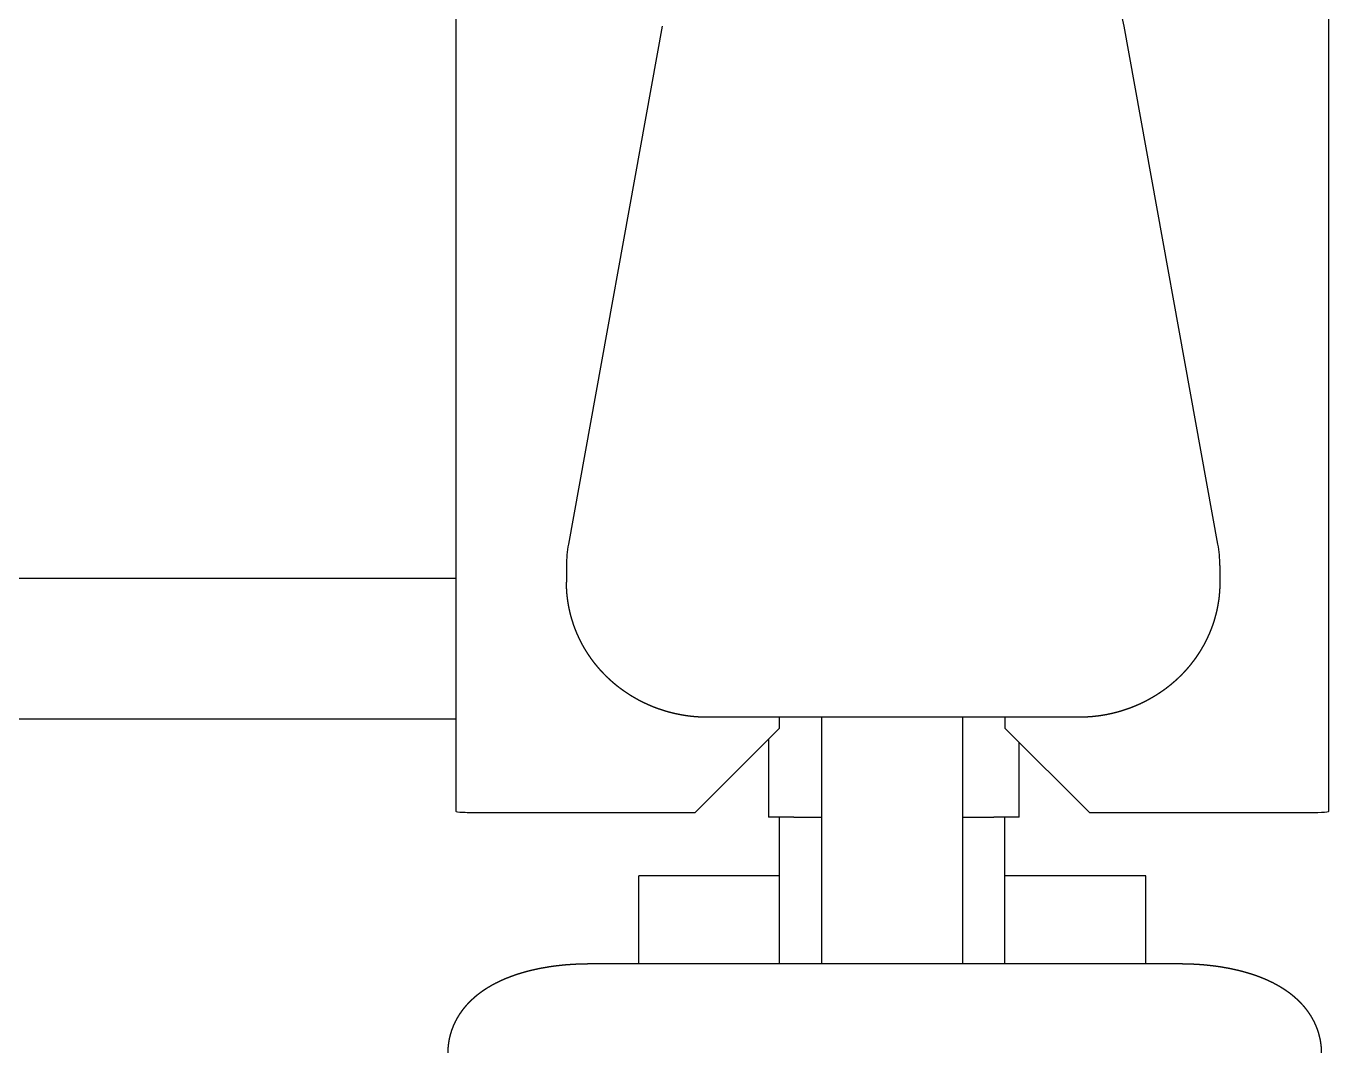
# Model space of a CAD drawing. Header units: millimetres. Extents: x -396 to 32754, y 354 to 22128.
# Drawn here: x 20238.6 to 20701.2, y 2004.2 to 2369 of the extents above; entities that cross this region are included whole.
import ezdxf

# ---------------------------------------------------------------- set-up
doc = ezdxf.new("R2010")
doc.units = ezdxf.units.MM
doc.layers.add('equipments', color=250, linetype='Continuous')
doc.layers.add('furniture', color=26, linetype='Continuous')

# ---------------------------------------------------------------- blocks, each defined once
blk = doc.blocks.new('Fit22')
at = {"layer": 'equipments'}
for p, q in [((-155, 1675.74), (-155, 996.67)), ((155, 996.67), (155, 1675.74)), ((-81.66, 1275.61), (-115, 1091.51)), ((115.6, 1091.51), (82.26, 1275.61)), ((-115.68, 1083.94), (-115.68, 1078.08)), ((116.28, 1083.94), (116.28, 1078.08)), ((-754, 1079.53), (-155, 1079.53)), ((-754, 1029.53), (-155, 1029.53)), ((66.28, 1030.07), (-65.68, 1030.07)), ((-40, 1026.15), (-40, 1030.07)), ((-25, 942.54), (-25, 1030.07)), ((25, 942.54), (25, 1030.07)), ((40, 1030.07), (40, 1026.15)), ((-40, 1026.15), (-70, 996.2)), ((70, 996.2), (40, 1026.15)), ((-44, 1022.16), (-44, 994.53)), ((45, 994.53), (45, 1021.16)), ((-146, 996.2), (-70, 996.2)), ((-35, 994.53), (-44, 994.53)), ((-40, 956.74), (-40, 994.53)), ((-35, 994.53), (-25, 994.53)), ((25, 994.53), (36, 994.53)), ((45, 994.53), (36, 994.53)), ((40, 956.74), (40, 994.53)), ((70, 996.2), (146, 996.2)), ((-40, 973.72), (-90, 973.72)), ((-90, 942.54), (-90, 973.72)), ((90, 973.72), (40, 973.72)), ((90, 942.54), (90, 973.72)), ((-40, 942.54), (-40, 956.74)), ((40, 942.54), (40, 956.74)), ((-107.71, 942.54), (102.29, 942.54))]:
    blk.add_line(p, q, dxfattribs=at)
for centre, major_axis, ratio, start_param, end_param in [((32.94, 1268.04), (50, 0), 0.920505, 0.165149, 1.570796), ((-65.68, 1083.94), (50, 0), 0.920505, 2.976444, 3.141593), ((66.28, 1083.94), (50, 0), 0.920505, 0, 0.165149), ((-146, 996.67), (9, 0), 0.052336, -3.141593, -1.570796), ((146, 996.67), (9, 0), 0.052336, -1.570796, 0)]:
    blk.add_ellipse(centre, major_axis=major_axis, ratio=ratio, start_param=start_param, end_param=end_param, dxfattribs=at)
for points in [[(-115.68, 1077.83), (-115.68, 1078.08)], [(-115.67, 1077.59), (-115.68, 1077.83)], [(116.28, 1078.08), (116.27, 1077.33)], [(-115.66, 1076.82), (-115.67, 1077.59)], [(-115.63, 1076.06), (-115.66, 1076.82)], [(-115.59, 1075.3), (-115.63, 1076.06)], [(-115.54, 1074.54), (-115.59, 1075.3)], [(-115.48, 1073.78), (-115.54, 1074.54)], [(-115.4, 1073.02), (-115.48, 1073.78)], [(116.06, 1073.57), (115.98, 1072.82)], [(116.12, 1074.32), (116.06, 1073.57)], [(116.18, 1075.07), (116.12, 1074.32)], [(116.22, 1075.82), (116.18, 1075.07)], [(116.25, 1076.57), (116.22, 1075.82)], [(116.27, 1077.33), (116.25, 1076.57)], [(-115.31, 1072.26), (-115.4, 1073.02)], [(-115.21, 1071.5), (-115.31, 1072.26)], [(-115.09, 1070.75), (-115.21, 1071.5)], [(-114.96, 1070), (-115.09, 1070.75)], [(-114.83, 1069.25), (-114.96, 1070)], [(-114.67, 1068.5), (-114.83, 1069.25)], [(-114.51, 1067.76), (-114.67, 1068.5)], [(115.4, 1069.11), (115.25, 1068.37)], [(115.54, 1069.85), (115.4, 1069.11)], [(115.67, 1070.59), (115.54, 1069.85)], [(115.78, 1071.33), (115.67, 1070.59)], [(115.89, 1072.07), (115.78, 1071.33)], [(115.98, 1072.82), (115.89, 1072.07)], [(-114.33, 1067.02), (-114.51, 1067.76)], [(-114.15, 1066.28), (-114.33, 1067.02)], [(-113.95, 1065.54), (-114.15, 1066.28)], [(-113.73, 1064.81), (-113.95, 1065.54)], [(-113.51, 1064.09), (-113.73, 1064.81)], [(-113.27, 1063.36), (-113.51, 1064.09)], [(114.09, 1064.02), (113.86, 1063.31)], [(114.31, 1064.74), (114.09, 1064.02)], [(114.52, 1065.46), (114.31, 1064.74)], [(114.72, 1066.18), (114.52, 1065.46)], [(114.91, 1066.91), (114.72, 1066.18)], [(115.08, 1067.64), (114.91, 1066.91)], [(115.25, 1068.37), (115.08, 1067.64)], [(-113.03, 1062.65), (-113.27, 1063.36)], [(-112.76, 1061.91), (-113.03, 1062.65)], [(-112.48, 1061.18), (-112.76, 1061.91)], [(-112.19, 1060.45), (-112.48, 1061.18)], [(-111.89, 1059.73), (-112.19, 1060.45)], [(-111.57, 1059.01), (-111.89, 1059.73)], [(112.51, 1059.77), (112.2, 1059.08)], [(112.8, 1060.47), (112.51, 1059.77)], [(113.08, 1061.17), (112.8, 1060.47)], [(113.35, 1061.88), (113.08, 1061.17)], [(113.61, 1062.59), (113.35, 1061.88)], [(113.86, 1063.31), (113.61, 1062.59)], [(-111.24, 1058.3), (-111.57, 1059.01)], [(-110.91, 1057.6), (-111.24, 1058.3)], [(-110.56, 1056.9), (-110.91, 1057.6)], [(-110.2, 1056.21), (-110.56, 1056.9)], [(-109.82, 1055.52), (-110.2, 1056.21)], [(-109.44, 1054.84), (-109.82, 1055.52)], [(-109.05, 1054.17), (-109.44, 1054.84)], [(110.15, 1055.04), (109.77, 1054.38)], [(110.52, 1055.69), (110.15, 1055.04)], [(110.88, 1056.36), (110.52, 1055.69)], [(111.22, 1057.03), (110.88, 1056.36)], [(111.56, 1057.71), (111.22, 1057.03)], [(111.89, 1058.39), (111.56, 1057.71)], [(112.2, 1059.08), (111.89, 1058.39)], [(-108.64, 1053.51), (-109.05, 1054.17)], [(-108.23, 1052.85), (-108.64, 1053.51)], [(-107.8, 1052.2), (-108.23, 1052.85)], [(-107.37, 1051.56), (-107.8, 1052.2)], [(-106.92, 1050.92), (-107.37, 1051.56)], [(-106.47, 1050.29), (-106.92, 1050.92)], [(-106, 1049.67), (-106.47, 1050.29)], [(106.85, 1050.01), (106.38, 1049.39)], [(107.3, 1050.61), (106.85, 1050.01)], [(107.74, 1051.22), (107.3, 1050.61)], [(108.16, 1051.84), (107.74, 1051.22)], [(108.58, 1052.47), (108.16, 1051.84)], [(108.99, 1053.1), (108.58, 1052.47)], [(109.39, 1053.74), (108.99, 1053.1)], [(109.77, 1054.38), (109.39, 1053.74)], [(-105.53, 1049.06), (-106, 1049.67)], [(-105.04, 1048.46), (-105.53, 1049.06)], [(-104.55, 1047.86), (-105.04, 1048.46)], [(-104.05, 1047.28), (-104.55, 1047.86)], [(-103.53, 1046.7), (-104.05, 1047.28)], [(-103.01, 1046.13), (-103.53, 1046.7)], [(-102.48, 1045.57), (-103.01, 1046.13)], [(-101.95, 1045.02), (-102.48, 1045.57)], [(103.37, 1045.87), (102.84, 1045.31)], [(103.9, 1046.44), (103.37, 1045.87)], [(104.41, 1047.01), (103.9, 1046.44)], [(104.92, 1047.59), (104.41, 1047.01)], [(105.42, 1048.18), (104.92, 1047.59)], [(105.91, 1048.78), (105.42, 1048.18)], [(106.38, 1049.39), (105.91, 1048.78)], [(-101.4, 1044.47), (-101.95, 1045.02)], [(-100.85, 1043.94), (-101.4, 1044.47)], [(-100.29, 1043.41), (-100.85, 1043.94)], [(-99.72, 1042.9), (-100.29, 1043.41)], [(-99.14, 1042.39), (-99.72, 1042.9)], [(-98.55, 1041.89), (-99.14, 1042.39)], [(-97.96, 1041.4), (-98.55, 1041.89)], [(-97.36, 1040.93), (-97.96, 1041.4)], [(-96.76, 1040.46), (-97.36, 1040.93)], [(97.69, 1040.71), (97.08, 1040.24)], [(98.29, 1041.18), (97.69, 1040.71)], [(98.88, 1041.67), (98.29, 1041.18)], [(99.47, 1042.16), (98.88, 1041.67)], [(100.05, 1042.66), (99.47, 1042.16)], [(100.63, 1043.17), (100.05, 1042.66)], [(101.19, 1043.69), (100.63, 1043.17)], [(101.75, 1044.22), (101.19, 1043.69)], [(102.3, 1044.76), (101.75, 1044.22)], [(102.84, 1045.31), (102.3, 1044.76)], [(-96.15, 1040), (-96.76, 1040.46)], [(-95.53, 1039.55), (-96.15, 1040)], [(-94.9, 1039.11), (-95.53, 1039.55)], [(-94.27, 1038.68), (-94.9, 1039.11)], [(-93.63, 1038.26), (-94.27, 1038.68)], [(-92.99, 1037.85), (-93.63, 1038.26)], [(-92.34, 1037.45), (-92.99, 1037.85)], [(-91.68, 1037.06), (-92.34, 1037.45)], [(-91.02, 1036.68), (-91.68, 1037.06)], [(-90.36, 1036.31), (-91.02, 1036.68)], [(-89.68, 1035.95), (-90.36, 1036.31)], [(90.65, 1036.15), (89.98, 1035.79)], [(91.32, 1036.51), (90.65, 1036.15)], [(91.98, 1036.89), (91.32, 1036.51)], [(92.64, 1037.27), (91.98, 1036.89)], [(93.29, 1037.67), (92.64, 1037.27)], [(93.94, 1038.07), (93.29, 1037.67)], [(94.58, 1038.49), (93.94, 1038.07)], [(95.21, 1038.91), (94.58, 1038.49)], [(95.84, 1039.35), (95.21, 1038.91)], [(96.46, 1039.79), (95.84, 1039.35)], [(97.08, 1040.24), (96.46, 1039.79)], [(-89.01, 1035.61), (-89.68, 1035.95)], [(-88.33, 1035.27), (-89.01, 1035.61)], [(-87.64, 1034.94), (-88.33, 1035.27)], [(-86.95, 1034.62), (-87.64, 1034.94)], [(-86.26, 1034.32), (-86.95, 1034.62)], [(-85.56, 1034.02), (-86.26, 1034.32)], [(-84.86, 1033.73), (-85.56, 1034.02)], [(-84.15, 1033.46), (-84.86, 1033.73)], [(-83.44, 1033.19), (-84.15, 1033.46)], [(-82.73, 1032.94), (-83.44, 1033.19)], [(-82.01, 1032.7), (-82.73, 1032.94)], [(-81.29, 1032.46), (-82.01, 1032.7)], [(-80.57, 1032.24), (-81.29, 1032.46)], [(-79.84, 1032.03), (-80.57, 1032.24)], [(-79.11, 1031.83), (-79.84, 1032.03)], [(-78.38, 1031.64), (-79.11, 1031.83)], [(-77.64, 1031.46), (-78.38, 1031.64)], [(-76.91, 1031.29), (-77.64, 1031.46)], [(78.64, 1031.55), (77.91, 1031.38)], [(79.37, 1031.74), (78.64, 1031.55)], [(80.11, 1031.93), (79.37, 1031.74)], [(80.83, 1032.14), (80.11, 1031.93)], [(81.56, 1032.36), (80.83, 1032.14)], [(82.28, 1032.59), (81.56, 1032.36)], [(83, 1032.83), (82.28, 1032.59)], [(83.71, 1033.07), (83, 1032.83)], [(84.43, 1033.33), (83.71, 1033.07)], [(85.13, 1033.6), (84.43, 1033.33)], [(85.84, 1033.89), (85.13, 1033.6)], [(86.54, 1034.18), (85.84, 1033.89)], [(87.23, 1034.48), (86.54, 1034.18)], [(87.93, 1034.79), (87.23, 1034.48)], [(88.61, 1035.12), (87.93, 1034.79)], [(89.3, 1035.45), (88.61, 1035.12)], [(89.98, 1035.79), (89.3, 1035.45)], [(-76.17, 1031.13), (-76.91, 1031.29)], [(-75.43, 1030.99), (-76.17, 1031.13)], [(-74.68, 1030.85), (-75.43, 1030.99)], [(-73.94, 1030.72), (-74.68, 1030.85)], [(-73.19, 1030.61), (-73.94, 1030.72)], [(-72.45, 1030.51), (-73.19, 1030.61)], [(-71.7, 1030.41), (-72.45, 1030.51)], [(-70.95, 1030.33), (-71.7, 1030.41)], [(-70.2, 1030.26), (-70.95, 1030.33)], [(-69.44, 1030.2), (-70.2, 1030.26)], [(-68.69, 1030.15), (-69.44, 1030.2)], [(-67.94, 1030.11), (-68.69, 1030.15)], [(-67.18, 1030.09), (-67.94, 1030.11)], [(-66.43, 1030.07), (-67.18, 1030.09)], [(-65.68, 1030.07), (-66.43, 1030.07)], [(66.66, 1030.07), (66.28, 1030.07)], [(67.05, 1030.07), (66.66, 1030.07)], [(67.44, 1030.08), (67.05, 1030.07)], [(68.19, 1030.1), (67.44, 1030.08)], [(68.95, 1030.13), (68.19, 1030.1)], [(69.7, 1030.18), (68.95, 1030.13)], [(70.45, 1030.23), (69.7, 1030.18)], [(71.2, 1030.3), (70.45, 1030.23)], [(71.95, 1030.38), (71.2, 1030.3)], [(72.7, 1030.46), (71.95, 1030.38)], [(73.45, 1030.56), (72.7, 1030.46)], [(74.2, 1030.67), (73.45, 1030.56)], [(74.94, 1030.79), (74.2, 1030.67)], [(75.69, 1030.92), (74.94, 1030.79)], [(76.43, 1031.06), (75.69, 1030.92)], [(77.17, 1031.22), (76.43, 1031.06)], [(77.91, 1031.38), (77.17, 1031.22)], [(-133, 938.87), (-132.46, 939.04)], [(-132.46, 939.04), (-131.92, 939.21)], [(-131.92, 939.21), (-131.37, 939.37)], [(-131.37, 939.37), (-130.83, 939.53)], [(-130.83, 939.53), (-130.28, 939.69)], [(-130.28, 939.69), (-129.73, 939.84)], [(-129.73, 939.84), (-129.17, 939.98)], [(-129.17, 939.98), (-128.62, 940.12)], [(-128.62, 940.12), (-128.06, 940.26)], [(-128.06, 940.26), (-127.51, 940.39)], [(-127.51, 940.39), (-126.95, 940.51)], [(-126.95, 940.51), (-126.38, 940.64)], [(-126.38, 940.64), (-125.82, 940.76)], [(-125.82, 940.76), (-125.26, 940.87)], [(-125.26, 940.87), (-124.69, 940.98)], [(-124.69, 940.98), (-124.12, 941.09)], [(-124.12, 941.09), (-123.55, 941.19)], [(-123.55, 941.19), (-122.98, 941.29)], [(-122.98, 941.29), (-122.41, 941.38)], [(-122.41, 941.38), (-121.83, 941.48)], [(-121.83, 941.48), (-121.26, 941.56)], [(-121.26, 941.56), (-120.68, 941.65)], [(-120.68, 941.65), (-120.1, 941.73)], [(-120.1, 941.73), (-119.52, 941.8)], [(-119.52, 941.8), (-118.94, 941.87)], [(-118.94, 941.87), (-118.36, 941.94)], [(-118.36, 941.94), (-117.77, 942.01)], [(-117.77, 942.01), (-117.19, 942.07)], [(-117.19, 942.07), (-116.6, 942.12)], [(-116.6, 942.12), (-116.02, 942.18)], [(-116.02, 942.18), (-115.43, 942.23)], [(-115.43, 942.23), (-114.84, 942.27)], [(-114.84, 942.27), (-114.25, 942.31)], [(-114.25, 942.31), (-113.66, 942.35)], [(-113.66, 942.35), (-113.07, 942.39)], [(-113.07, 942.39), (-112.62, 942.41)], [(-112.62, 942.41), (-112.18, 942.43)], [(-112.18, 942.43), (-111.73, 942.45)], [(-111.73, 942.45), (-111.29, 942.47)], [(-111.29, 942.47), (-110.84, 942.49)], [(-110.84, 942.49), (-110.39, 942.5)], [(-110.39, 942.5), (-109.95, 942.51)], [(-109.95, 942.51), (-109.5, 942.52)], [(-109.5, 942.52), (-109.05, 942.53)], [(-109.05, 942.53), (-108.61, 942.53)], [(-108.61, 942.53), (-108.16, 942.54)], [(-108.16, 942.54), (-107.71, 942.54)], [(102.29, 942.54), (102.88, 942.54)], [(102.88, 942.54), (103.48, 942.53)], [(103.48, 942.53), (104.07, 942.52)], [(104.07, 942.52), (104.66, 942.51)], [(104.66, 942.51), (105.26, 942.49)], [(105.26, 942.49), (105.85, 942.47)], [(105.85, 942.47), (106.44, 942.45)], [(106.44, 942.45), (107.04, 942.42)], [(107.04, 942.42), (107.63, 942.39)], [(107.63, 942.39), (108.22, 942.35)], [(108.22, 942.35), (108.81, 942.32)], [(108.81, 942.32), (109.4, 942.27)], [(109.4, 942.27), (109.99, 942.23)], [(109.99, 942.23), (110.57, 942.18)], [(110.57, 942.18), (111.16, 942.13)], [(111.16, 942.13), (111.75, 942.07)], [(111.75, 942.07), (112.33, 942.01)], [(112.33, 942.01), (112.91, 941.94)], [(112.91, 941.94), (113.5, 941.88)], [(113.5, 941.88), (114.08, 941.8)], [(114.08, 941.8), (114.66, 941.73)], [(114.66, 941.73), (115.24, 941.65)], [(115.24, 941.65), (115.81, 941.57)], [(115.81, 941.57), (116.39, 941.48)], [(116.39, 941.48), (116.96, 941.39)], [(116.96, 941.39), (117.54, 941.29)], [(117.54, 941.29), (118.11, 941.19)], [(118.11, 941.19), (118.68, 941.09)], [(118.68, 941.09), (119.25, 940.99)], [(119.25, 940.99), (119.81, 940.87)], [(119.81, 940.87), (120.38, 940.76)], [(120.38, 940.76), (120.94, 940.64)], [(120.94, 940.64), (121.5, 940.52)], [(121.5, 940.52), (122.06, 940.39)], [(122.06, 940.39), (122.62, 940.26)], [(122.62, 940.26), (123.18, 940.12)], [(123.18, 940.12), (123.73, 939.98)], [(123.73, 939.98), (124.28, 939.84)], [(124.28, 939.84), (124.84, 939.69)], [(124.84, 939.69), (125.38, 939.54)], [(125.38, 939.54), (125.93, 939.38)], [(125.93, 939.38), (126.48, 939.22)], [(126.48, 939.22), (127.02, 939.05)], [(127.02, 939.05), (127.56, 938.88)], [(-143.55, 934.12), (-143.03, 934.43)], [(-143.03, 934.43), (-142.51, 934.73)], [(-142.51, 934.73), (-141.99, 935.03)], [(-141.99, 935.03), (-141.47, 935.31)], [(-141.47, 935.31), (-140.95, 935.59)], [(-140.95, 935.59), (-140.43, 935.85)], [(-140.43, 935.85), (-139.91, 936.11)], [(-139.91, 936.11), (-139.39, 936.36)], [(-139.39, 936.36), (-138.86, 936.61)], [(-138.86, 936.61), (-138.34, 936.84)], [(-138.34, 936.84), (-137.81, 937.07)], [(-137.81, 937.07), (-137.28, 937.3)], [(-137.28, 937.3), (-136.75, 937.51)], [(-136.75, 937.51), (-136.22, 937.72)], [(-136.22, 937.72), (-135.69, 937.93)], [(-135.69, 937.93), (-135.16, 938.13)], [(-135.16, 938.13), (-134.62, 938.32)], [(-134.62, 938.32), (-134.08, 938.51)], [(-134.08, 938.51), (-133.55, 938.69)], [(-133.55, 938.69), (-133, 938.87)], [(127.56, 938.88), (128.1, 938.7)], [(128.1, 938.7), (128.64, 938.52)], [(128.64, 938.52), (129.18, 938.33)], [(129.18, 938.33), (129.71, 938.14)], [(129.71, 938.14), (130.25, 937.94)], [(130.25, 937.94), (130.78, 937.73)], [(130.78, 937.73), (131.31, 937.52)], [(131.31, 937.52), (131.84, 937.3)], [(131.84, 937.3), (132.37, 937.08)], [(132.37, 937.08), (132.9, 936.85)], [(132.9, 936.85), (133.42, 936.62)], [(133.42, 936.62), (133.95, 936.37)], [(133.95, 936.37), (134.47, 936.12)], [(134.47, 936.12), (134.99, 935.86)], [(134.99, 935.86), (135.51, 935.59)], [(135.51, 935.59), (136.03, 935.32)], [(136.03, 935.32), (136.55, 935.04)], [(136.55, 935.04), (137.07, 934.74)], [(137.07, 934.74), (137.59, 934.44)], [(137.59, 934.44), (138.1, 934.13)], [(-149.34, 929.67), (-149.02, 929.97)], [(-149.02, 929.97), (-148.7, 930.26)], [(-148.7, 930.26), (-148.38, 930.55)], [(-148.38, 930.55), (-148.06, 930.83)], [(-148.06, 930.83), (-147.74, 931.11)], [(-147.74, 931.11), (-147.42, 931.37)], [(-147.42, 931.37), (-147.09, 931.63)], [(-147.09, 931.63), (-146.77, 931.89)], [(-146.77, 931.89), (-146.44, 932.14)], [(-146.44, 932.14), (-146.12, 932.38)], [(-146.12, 932.38), (-145.61, 932.75)], [(-145.61, 932.75), (-145.09, 933.11)], [(-145.09, 933.11), (-144.58, 933.46)], [(-144.58, 933.46), (-144.06, 933.79)], [(-144.06, 933.79), (-143.55, 934.12)], [(138.1, 934.13), (138.62, 933.8)], [(138.62, 933.8), (139.14, 933.47)], [(139.14, 933.47), (139.65, 933.12)], [(139.65, 933.12), (140.16, 932.76)], [(140.16, 932.76), (140.68, 932.39)], [(140.68, 932.39), (141.19, 932.01)], [(141.19, 932.01), (141.7, 931.61)], [(141.7, 931.61), (142.21, 931.19)], [(142.21, 931.19), (142.72, 930.76)], [(142.72, 930.76), (143.22, 930.31)], [(143.22, 930.31), (143.73, 929.85)], [(143.73, 929.85), (144.23, 929.37)], [(-153.32, 924.96), (-153.1, 925.27)], [(-153.1, 925.27), (-152.88, 925.59)], [(-152.88, 925.59), (-152.66, 925.89)], [(-152.66, 925.89), (-152.44, 926.19)], [(-152.44, 926.19), (-152.14, 926.58)], [(-152.14, 926.58), (-151.84, 926.96)], [(-151.84, 926.96), (-151.53, 927.33)], [(-151.53, 927.33), (-151.23, 927.69)], [(-151.23, 927.69), (-150.92, 928.04)], [(-150.92, 928.04), (-150.6, 928.38)], [(-150.6, 928.38), (-150.29, 928.72)], [(-150.29, 928.72), (-149.98, 929.04)], [(-149.98, 929.04), (-149.66, 929.36)], [(-149.66, 929.36), (-149.34, 929.67)], [(144.23, 929.37), (144.73, 928.86)], [(144.73, 928.86), (145.22, 928.34)], [(145.22, 928.34), (145.71, 927.79)], [(145.71, 927.79), (146.2, 927.23)], [(146.2, 927.23), (146.52, 926.83)], [(146.52, 926.83), (146.84, 926.42)], [(146.84, 926.42), (147.16, 926)], [(147.16, 926), (147.47, 925.57)], [(147.47, 925.57), (147.78, 925.13)], [(147.78, 925.13), (148.08, 924.68)], [(-155.83, 920.27), (-155.67, 920.67)], [(-155.67, 920.67), (-155.49, 921.06)], [(-155.49, 921.06), (-155.32, 921.44)], [(-155.32, 921.44), (-155.13, 921.82)], [(-155.13, 921.82), (-154.95, 922.2)], [(-154.95, 922.2), (-154.76, 922.56)], [(-154.76, 922.56), (-154.56, 922.92)], [(-154.56, 922.92), (-154.36, 923.28)], [(-154.36, 923.28), (-154.16, 923.63)], [(-154.16, 923.63), (-153.96, 923.97)], [(-153.96, 923.97), (-153.75, 924.3)], [(-153.75, 924.3), (-153.54, 924.63)], [(-153.54, 924.63), (-153.32, 924.96)], [(148.08, 924.68), (148.38, 924.22)], [(148.38, 924.22), (148.67, 923.74)], [(148.67, 923.74), (148.96, 923.25)], [(148.96, 923.25), (149.24, 922.75)], [(149.24, 922.75), (149.51, 922.23)], [(149.51, 922.23), (149.77, 921.71)], [(149.77, 921.71), (150.02, 921.17)], [(150.02, 921.17), (150.26, 920.62)], [(150.26, 920.62), (150.5, 920.06)], [(-157.27, 915.48), (-157.18, 915.89)], [(-157.18, 915.89), (-157.09, 916.3)], [(-157.09, 916.3), (-157, 916.7)], [(-157, 916.7), (-156.9, 917.1)], [(-156.9, 917.1), (-156.79, 917.5)], [(-156.79, 917.5), (-156.67, 917.89)], [(-156.67, 917.89), (-156.55, 918.28)], [(-156.55, 918.28), (-156.43, 918.67)], [(-156.43, 918.67), (-156.3, 919.05)], [(-156.3, 919.05), (-156.15, 919.46)], [(-156.15, 919.46), (-155.99, 919.87)], [(-155.99, 919.87), (-155.83, 920.27)], [(150.5, 920.06), (150.72, 919.49)], [(150.72, 919.49), (150.93, 918.9)], [(150.93, 918.9), (151.12, 918.31)], [(151.12, 918.31), (151.31, 917.7)], [(151.31, 917.7), (151.48, 917.08)], [(151.48, 917.08), (151.56, 916.75)], [(151.56, 916.75), (151.64, 916.42)], [(151.64, 916.42), (151.72, 916.08)], [(151.72, 916.08), (151.79, 915.74)], [(-157.71, 911.24), (-157.7, 911.67)], [(-157.71, 910.82), (-157.71, 911.24)], [(-157.7, 911.67), (-157.68, 912.1)], [(-157.68, 912.1), (-157.65, 912.53)], [(-157.65, 912.53), (-157.62, 912.96)], [(-157.62, 912.96), (-157.58, 913.38)], [(-157.58, 913.38), (-157.53, 913.81)], [(-157.53, 913.81), (-157.47, 914.23)], [(-157.47, 914.23), (-157.41, 914.65)], [(-157.41, 914.65), (-157.34, 915.06)], [(-157.34, 915.06), (-157.27, 915.48)], [(151.79, 915.74), (151.86, 915.4)], [(151.86, 915.4), (151.92, 915.05)], [(151.92, 915.05), (151.98, 914.71)], [(151.98, 914.71), (152.03, 914.36)], [(152.03, 914.36), (152.08, 914.01)], [(152.08, 914.01), (152.12, 913.66)], [(152.12, 913.66), (152.16, 913.3)], [(152.16, 913.3), (152.2, 912.95)], [(152.2, 912.95), (152.22, 912.6)], [(152.22, 912.6), (152.25, 912.24)], [(152.25, 912.24), (152.27, 911.89)], [(152.27, 911.89), (152.28, 911.53)], [(152.28, 911.53), (152.29, 911.17)], [(152.29, 911.17), (152.29, 910.82)]]:
    blk.add_open_spline(points, degree=1, dxfattribs=at)

msp = doc.modelspace()

# ---------------------------------------------------------------- block references
at = {"layer": 'furniture'}
msp.add_blockref('Fit22', (20546.16, 1093.43), dxfattribs=at)

doc.saveas('drawing.dxf')
